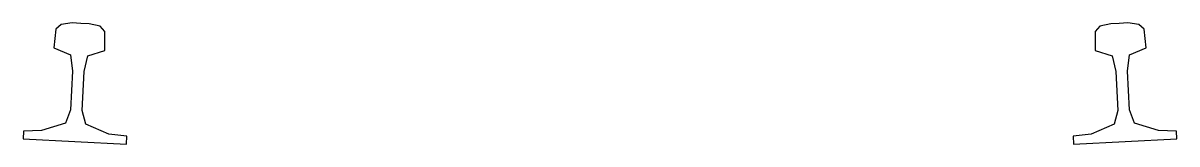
# Model space of a CAD drawing. Header units: metres. Extents: x -0.84 to 0.84, y -0.18 to 0.
import ezdxf

# ---------------------------------------------------------------- set-up
doc = ezdxf.new("R2010")
doc.units = ezdxf.units.M
doc.layers.add('3D_RustenSkinne_XS_ColBrownS', color=37, linetype='Continuous')

msp = doc.modelspace()

# ---------------------------------------------------------------- linework, layer by layer
at = {"layer": '3D_RustenSkinne_XS_ColBrownS'}
for points in [[(-0.7612, -0.1721), (-0.6863, -0.1759), (-0.6857, -0.1645), (-0.7117, -0.1613), (-0.7453, -0.1471), (-0.7504, -0.127), (-0.7477, -0.0705), (-0.7423, -0.0473), (-0.7174, -0.0397), (-0.7174, -0.0121), (-0.7245, -0.0045), (-0.7403, -0.001), (-0.7526, -0.0003), (-0.7649, 0.0003), (-0.781, -0.0017), (-0.7888, -0.0085), (-0.7916, -0.0359), (-0.7676, -0.0461), (-0.7645, -0.0697), (-0.7675, -0.1262), (-0.7745, -0.1456), (-0.8093, -0.1564), (-0.8355, -0.1571), (-0.8361, -0.1684)], [(0.7612, -0.1721), (0.8361, -0.1684), (0.8355, -0.1571), (0.8093, -0.1564), (0.7745, -0.1456), (0.7675, -0.1262), (0.7645, -0.0697), (0.7676, -0.0461), (0.7916, -0.0359), (0.7888, -0.0085), (0.781, -0.0017), (0.7649, 0.0003), (0.7526, -0.0003), (0.7403, -0.001), (0.7245, -0.0045), (0.7174, -0.0121), (0.7174, -0.0397), (0.7423, -0.0473), (0.7477, -0.0705), (0.7504, -0.127), (0.7453, -0.1471), (0.7117, -0.1613), (0.6857, -0.1645), (0.6863, -0.1759)]]:
    msp.add_lwpolyline(points, close=True, dxfattribs=at)

doc.saveas('drawing.dxf')
